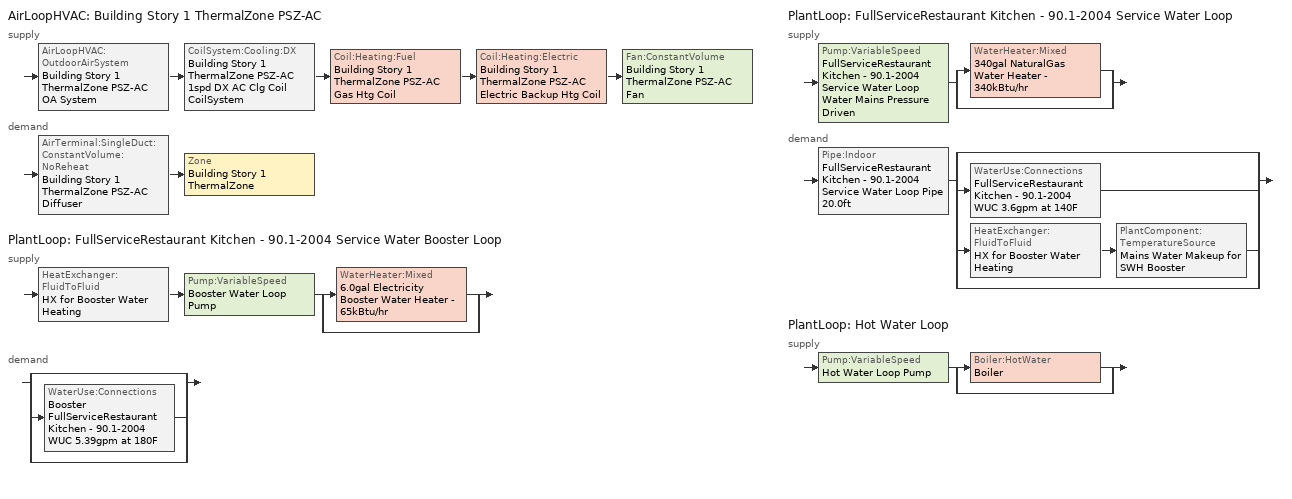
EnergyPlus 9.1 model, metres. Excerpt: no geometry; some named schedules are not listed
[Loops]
AirLoopHVAC 'Building Story 1 ThermalZone PSZ-AC'
 supply: AirLoopHVAC:OutdoorAirSystem 'Building Story 1 ThermalZone PSZ-AC OA System' > CoilSystem:Cooling:DX 'Building Story 1 ThermalZone PSZ-AC 1spd DX AC Clg Coil CoilSystem' > Coil:Heating:Fuel 'Building Story 1 ThermalZone PSZ-AC Gas Htg Coil' > Coil:Heating:Electric 'Building Story 1 ThermalZone PSZ-AC Electric Backup Htg Coil' > Fan:ConstantVolume 'Building Story 1 ThermalZone PSZ-AC Fan'
 demand: AirTerminal:SingleDuct:ConstantVolume:NoReheat 'Building Story 1 ThermalZone PSZ-AC Diffuser' > Zone 'Building Story 1 ThermalZone'
PlantLoop 'FullServiceRestaurant Kitchen - 90.1-2004 Service Water Booster Loop'
 supply: HeatExchanger:FluidToFluid 'HX for Booster Water Heating' > Pump:VariableSpeed 'Booster Water Loop Pump' > split
  | WaterHeater:Mixed '6.0gal Electricity Booster Water Heater - 65kBtu/hr'
  | bypass
 demand: split
  | bypass
  | WaterUse:Connections 'Booster FullServiceRestaurant Kitchen - 90.1-2004 WUC 5.39gpm at 180F'
  | bypass
PlantLoop 'FullServiceRestaurant Kitchen - 90.1-2004 Service Water Loop'
 supply: Pump:VariableSpeed 'FullServiceRestaurant Kitchen - 90.1-2004 Service Water Loop Water Mains Pressure Driven' > split
  | WaterHeater:Mixed '340gal NaturalGas Water Heater - 340kBtu/hr'
  | bypass
 demand: Pipe:Indoor 'FullServiceRestaurant Kitchen - 90.1-2004 Service Water Loop Pipe 20.0ft' > split
  | bypass
  | WaterUse:Connections 'FullServiceRestaurant Kitchen - 90.1-2004 WUC 3.6gpm at 140F'
  | HeatExchanger:FluidToFluid 'HX for Booster Water Heating' > PlantComponent:TemperatureSource 'Mains Water Makeup for SWH Booster'
  | bypass
PlantLoop 'Hot Water Loop'
 supply: Pump:VariableSpeed 'Hot Water Loop Pump' > split
  | Boiler:HotWater 'Boiler'
  | bypass
[Material]
Copper pipe 0.75in type L: Roughness=Smooth; Thickness {m}=0.001143; Conductivity {W/m-K}=386; Density {kg/m3}=8906.27; Specific Heat {J/kg-K}=385.1856; Thermal Absorptance=0.9; Solar Absorptance=0.7; Visible Absorptance=0.7
[Construction]
Uninsulated copper pipe 0.75in type L: Copper pipe 0.75in type L
[ZoneControl:Thermostat]
Building Story 1 ThermalZone Thermostat: Zone or ZoneList=Building Story 1 ThermalZone; Control Type Schedule=Building Story 1 ThermalZone Thermostat Schedule; Control Object Type 1=ThermostatSetpoint:DualSetpoint; Control Name 1=Story Ground Blended Space Type Thermostat
[ThermostatSetpoint:DualSetpoint]
Story Ground Blended Space Type Thermostat: Heating Setpoint Temperature Schedule=RestaurantSitDown HTGSETP_SCH_NO_OPTIMUM; Cooling Setpoint Temperature Schedule=RestaurantSitDown CLGSETP_SCH_NO_SETBACK
[AirTerminal:SingleDuct:ConstantVolume:NoReheat]
Building Story 1 ThermalZone PSZ-AC Diffuser: Availability Schedule=Always On Discrete; Maximum Air Flow Rate {m3/s}=AutoSize
[Zone equipment]
Building Story 1 ThermalZone: Building Story 1 ThermalZone PSZ-AC Diffuser
[Sizing:Zone]
Building Story 1 ThermalZone: Zone Cooling Design Supply Air Temperature Input Method=SupplyAirTemperature; Zone Cooling Design Supply Air Temperature {C}=12.7778; Zone Cooling Design Supply Air Temperature Difference {deltaC}=11.11; Zone Heating Design Supply Air Temperature Input Method=SupplyAirTemperature; Zone Heating Design Supply Air Temperature {C}=50; Zone Heating Design Supply Air Temperature Difference {deltaC}=11.11; Zone Cooling Design Supply Air Humidity Ratio {kgWater/kgDryAir}=0.0085; Zone Heating Design Supply Air Humidity Ratio {kgWater/kgDryAir}=0.008; Design Specification Outdoor Air Object=Blended OA; Cooling Design Air Flow Method=DesignDay; Cooling Design Air Flow Rate {m3/s}=0; Cooling Minimum Air Flow per Zone Floor Area {m3/s-m2}=0.000762; Cooling Minimum Air Flow {m3/s}=0; Cooling Minimum Air Flow Fraction=0; Heating Design Air Flow Method=DesignDay; Heating Design Air Flow Rate {m3/s}=0; Heating Maximum Air Flow per Zone Floor Area {m3/s-m2}=0.002032; Heating Maximum Air Flow {m3/s}=0.141576; Heating Maximum Air Flow Fraction=0.3; Design Specification Zone Air Distribution Object=Building Story 1 ThermalZone Design Spec Zone Air Dist; Account for Dedicated Outdoor Air System=No
[DesignSpecification:ZoneAirDistribution]
Building Story 1 ThermalZone Design Spec Zone Air Dist: Zone Air Distribution Effectiveness in Cooling Mode=1; Zone Air Distribution Effectiveness in Heating Mode=1
[Controller:MechanicalVentilation]
Controller Mechanical Ventilation 1: Availability Schedule=Always On Discrete; Demand Controlled Ventilation=No; System Outdoor Air Method=ZoneSum; Zone Name 1=Building Story 1 ThermalZone; Design Specification Outdoor Air Object Name 1=Blended OA; Design Specification Zone Air Distribution Object Name 1=Building Story 1 ThermalZone Design Spec Zone Air Dist
[DesignSpecification:OutdoorAir]
Blended OA: Outdoor Air Method=Sum; Outdoor Air Flow per Person {m3/s-person}=0.00919263; Outdoor Air Flow per Zone Floor Area {m3/s-m2}=0.000651337; Outdoor Air Flow per Zone {m3/s}=0; Outdoor Air Flow Air Changes per Hour {1/hr}=0
[AirLoopHVAC]
Building Story 1 ThermalZone PSZ-AC: Design Supply Air Flow Rate {m3/s}=AutoSize
[Sizing:System]
Building Story 1 ThermalZone PSZ-AC: Type of Load to Size On=Sensible; Design Outdoor Air Flow Rate {m3/s}=Autosize; Central Heating Maximum System Air Flow Ratio=1; Preheat Design Temperature {C}=7.22222; Preheat Design Humidity Ratio {kgWater/kgDryAir}=0.008; Precool Design Temperature {C}=12.7778; Precool Design Humidity Ratio {kgWater/kgDryAir}=0.008; Central Cooling Design Supply Air Temperature {C}=12.7778; Central Heating Design Supply Air Temperature {C}=50; Type of Zone Sum to Use=Coincident; 100% Outdoor Air in Cooling=No; 100% Outdoor Air in Heating=No; Central Cooling Design Supply Air Humidity Ratio {kgWater/kgDryAir}=0.0085; Central Heating Design Supply Air Humidity Ratio {kgWater/kgDryAir}=0.008; Cooling Supply Air Flow Rate Method=DesignDay; Cooling Supply Air Flow Rate {m3/s}=0; Cooling Supply Air Flow Rate Per Floor Area {m3/s-m2}=0.00996765; Cooling Fraction of Autosized Cooling Supply Air Flow Rate=1; Cooling Supply Air Flow Rate Per Unit Cooling Capacity {m3/s-W}=3.94755e-05; Heating Supply Air Flow Rate Method=DesignDay; Heating Supply Air Flow Rate {m3/s}=0; Heating Supply Air Flow Rate Per Floor Area {m3/s-m2}=0.00996765; Heating Fraction of Autosized Heating Supply Air Flow Rate=1; Heating Fraction of Autosized Cooling Supply Air Flow Rate=1; Heating Supply Air Flow Rate Per Unit Heating Capacity {m3/s-W}=3.15882e-05; System Outdoor Air Method=ZoneSum; Zone Maximum Outdoor Air Fraction=1; Cooling Design Capacity Method=CoolingDesignCapacity; Cooling Design Capacity {W}=Autosize; Cooling Design Capacity Per Floor Area {W/m2}=234.7; Fraction of Autosized Cooling Design Capacity=1; Heating Design Capacity Method=HeatingDesignCapacity; Heating Design Capacity {W}=Autosize; Heating Design Capacity Per Floor Area {W/m2}=157; Fraction of Autosized Heating Design Capacity=1; Central Cooling Capacity Control Method=OnOff
[Controller:OutdoorAir]
Building Story 1 ThermalZone PSZ-AC OA System Controller: Minimum Outdoor Air Flow Rate {m3/s}=Autosize; Maximum Outdoor Air Flow Rate {m3/s}=Autosize; Economizer Control Type=NoEconomizer; Economizer Control Action Type=ModulateFlow; Economizer Maximum Limit Dry-Bulb Temperature {C}=28; Economizer Maximum Limit Enthalpy {J/kg}=64000; Lockout Type=NoLockout; Minimum Limit Type=FixedMinimum; Minimum Outdoor Air Schedule=Always On Discrete; Mechanical Ventilation Controller=Controller Mechanical Ventilation 1; High Humidity Control=No; Control High Indoor Humidity Based on Outdoor Humidity Ratio=Yes; Heat Recovery Bypass Control Type=BypassWhenWithinEconomizerLimits
[SetpointManager:MixedAir] Control Variable=Temperature
Name | Setpoint Node or NodeList
Building Story 1 ThermalZone PSZ-AC Mixed Air Node OS Default SPM | Building Story 1 ThermalZone PSZ-AC Mixed Air Node
Building Story 1 ThermalZone PSZ-AC 1spd DX AC Clg Coil Outlet Air Node OS Default SPM | Building Story 1 ThermalZone PSZ-AC 1spd DX AC Clg Coil Outlet Air Node
Building Story 1 ThermalZone PSZ-AC Gas Htg Coil Outlet Air Node OS Default SPM | Building Story 1 ThermalZone PSZ-AC Gas Htg Coil Outlet Air Node
Building Story 1 ThermalZone PSZ-AC Electric Backup Htg Coil Outlet Air Node OS Default SPM | Building Story 1 ThermalZone PSZ-AC Electric Backup Htg Coil Outlet Air Node
[CoilSystem:Cooling:DX]
Building Story 1 ThermalZone PSZ-AC 1spd DX AC Clg Coil CoilSystem: Availability Schedule=Always On Discrete; Cooling Coil=Building Story 1 ThermalZone PSZ-AC 1spd DX AC Clg Coil
[Coil:Cooling:DX:SingleSpeed]
Building Story 1 ThermalZone PSZ-AC 1spd DX AC Clg Coil: Availability Schedule=Always On Discrete; Gross Rated Total Cooling Capacity {W}=Autosize; Gross Rated Sensible Heat Ratio=Autosize; Gross Rated Cooling COP {W/W}=3; Rated Air Flow Rate {m3/s}=Autosize; Rated Evaporator Fan Power Per Volume Flow Rate {W/(m3/s)}=773.3; Total Cooling Capacity Function of Temperature Curve=Curve Biquadratic 3; Total Cooling Capacity Function of Flow Fraction Curve=Curve Quadratic 4; Energy Input Ratio Function of Temperature Curve=Curve Biquadratic 4; Energy Input Ratio Function of Flow Fraction Curve=Curve Quadratic 5; Part Load Fraction Correlation Curve=Curve Quadratic 6; Condenser Type=AirCooled; Evaporative Condenser Effectiveness=0; Evaporative Condenser Air Flow Rate {m3/s}=Autosize; Evaporative Condenser Pump Rated Power Consumption {W}=Autosize; Crankcase Heater Capacity {W}=0; Maximum Outdoor Dry-Bulb Temperature for Crankcase Heater Operation {C}=0; Basin Heater Capacity {W/K}=0; Basin Heater Setpoint Temperature {C}=10
[Coil:Heating:Fuel]
Building Story 1 ThermalZone PSZ-AC Gas Htg Coil: Availability Schedule=Always On Discrete; Fuel Type=NaturalGas; Burner Efficiency=0.8; Nominal Capacity {W}=AutoSize; Parasitic Electric Load {W}=0; Parasitic Fuel Load {W}=0
[Coil:Heating:Electric]
Building Story 1 ThermalZone PSZ-AC Electric Backup Htg Coil: Availability Schedule=Always On Discrete; Efficiency=1; Nominal Capacity {W}=Autosize
[Fan:ConstantVolume]
Building Story 1 ThermalZone PSZ-AC Fan: Availability Schedule=Always On Discrete; Fan Total Efficiency=0.54; Pressure Rise {Pa}=622.722; Maximum Flow Rate {m3/s}=AutoSize; Motor Efficiency=0.9; Motor In Airstream Fraction=1
[SetpointManager:SingleZone:Reheat]
Building Story 1 ThermalZone Setpoint Manager SZ Reheat: Control Variable=Temperature; Minimum Supply Air Temperature {C}=12.7778; Maximum Supply Air Temperature {C}=50; Control Zone=Building Story 1 ThermalZone; Setpoint Node or NodeList=Building Story 1 ThermalZone PSZ-AC Supply Outlet Node
[PlantLoop] Fluid Type=Water; Maximum Loop Flow Rate {m3/s}=Autosize; Minimum Loop Flow Rate {m3/s}=0; Plant Loop Volume {m3}=Autocalculate; Load Distribution Scheme=Optimal; Plant Loop Demand Calculation Scheme=SingleSetpoint
Name | Plant Equipment Operation Scheme | Maximum Loop Temperature {C} | Minimum Loop Temperature {C}
FullServiceRestaurant Kitchen - 90.1-2004 Service Water Booster Loop | FullServiceRestaurant Kitchen - 90.1-2004 Service Water Booster Loop Operation Schemes | 100 | 0
FullServiceRestaurant Kitchen - 90.1-2004 Service Water Loop | FullServiceRestaurant Kitchen - 90.1-2004 Service Water Loop Operation Schemes | 60 | 10
Hot Water Loop | Hot Water Loop Operation Schemes | 100 | 10
[Sizing:Plant] Loop Type=Heating; Sizing Option=NonCoincident; Zone Timesteps in Averaging Window=1; Coincident Sizing Factor Mode=None
Name | Design Loop Exit Temperature {C} | Loop Design Temperature Difference {deltaC}
FullServiceRestaurant Kitchen - 90.1-2004 Service Water Booster Loop | 82.2222 | 5
FullServiceRestaurant Kitchen - 90.1-2004 Service Water Loop | 60 | 5
Hot Water Loop | 82.2222 | 11.1111
[HeatExchanger:FluidToFluid]
HX for Booster Water Heating: Loop Demand Side Design Flow Rate {m3/s}=Autosize; Loop Supply Side Design Flow Rate {m3/s}=Autosize; Heat Exchange Model Type=Ideal; Heat Exchanger U-Factor Times Area Value {W/K}=Autosize; Control Type=UncontrolledOn; Minimum Temperature Difference to Activate Heat Exchanger {deltaC}=0.01; Heat Transfer Metering End Use Type=LoopToLoop; Component Override Cooling Control Temperature Mode=Loop; Sizing Factor=1; Operation Minimum Temperature Limit {C}=0; Operation Maximum Temperature Limit {C}=100
[Pump:VariableSpeed] Design Maximum Flow Rate {m3/s}=Autosize; Fraction of Motor Inefficiencies to Fluid Stream=0; Coefficient 1 of the Part Load Performance Curve=0; Coefficient 2 of the Part Load Performance Curve=1; Coefficient 3 of the Part Load Performance Curve=0; Coefficient 4 of the Part Load Performance Curve=0; Design Minimum Flow Rate {m3/s}=0; Skin Loss Radiative Fraction=0.5; Design Power Sizing Method=PowerPerFlowPerPressure; Design Electric Power per Unit Flow Rate {W/(m3/s)}=348701.1; Design Shaft Power per Unit Flow Rate per Unit Head=1.28205; Design Minimum Flow Rate Fraction=0
Name | Design Pump Head {Pa} | Design Power Consumption {W} | Motor Efficiency | Pump Control Type
Booster Water Loop Pump | 0 | 0 | 1 | Continuous
FullServiceRestaurant Kitchen - 90.1-2004 Service Water Loop Water Mains Pressure Driven | 0.001 | Autosize | 1 | Continuous
Hot Water Loop Pump | 179344 | Autosize | 0.9 | Intermittent
[WaterHeater:Mixed] Deadband Temperature Difference {deltaC}=2; Heater Control Type=Cycle; Heater Ignition Minimum Flow Rate {m3/s}=0; Heater Ignition Delay {s}=0; Off Cycle Parasitic Fuel Consumption Rate {W}=0; Off Cycle Parasitic Heat Fraction to Tank=0.8; On Cycle Parasitic Fuel Consumption Rate {W}=0; On Cycle Parasitic Heat Fraction to Tank=0; Ambient Temperature Indicator=Schedule; Off Cycle Loss Fraction to Zone=1; On Cycle Loss Fraction to Zone=1; Use Side Effectiveness=1; Source Side Effectiveness=1; Use Side Design Flow Rate {m3/s}=Autosize; Source Side Design Flow Rate {m3/s}=Autosize; Indirect Water Heating Recovery Time {hr}=1.5; Source Side Flow Control Mode=IndirectHeatPrimarySetpoint
Name | Tank Volume {m3} | Setpoint Temperature Schedule | Maximum Temperature Limit {C} | Heater Maximum Capacity {W} | Heater Fuel Type | Heater Thermal Efficiency | Off Cycle Parasitic Fuel Type | On Cycle Parasitic Fuel Type | Ambient Temperature Schedule | Off Cycle Loss Coefficient to Ambient Temperature {W/K} | On Cycle Loss Coefficient to Ambient Temperature {W/K}
6.0gal Electricity Booster Water Heater - 65kBtu/hr | 0.0227125 | Service Water Booster Temp - 180.00000000000006F | 82.2222 | 19120 | Electricity | 1 | Electricity | Electricity | Water Heater Ambient Temp Schedule - 71.6 | 1.053 | 1.053
340gal NaturalGas Water Heater - 340kBtu/hr | 1.28625 | Service Water Loop Temp - 140F | 60 | 99583.4 | NaturalGas | 0.78 | NaturalGas | NaturalGas | Water Heater Ambient Temp Schedule - 71.6f | 6 | 6
[SetpointManager:Scheduled] Control Variable=Temperature
Name | Schedule | Setpoint Node or NodeList
Hot water booster setpoint manager | Service Water Booster Temp - 180.00000000000006F | FullServiceRestaurant Kitchen - 90.1-2004 Service Water Booster Loop Supply Outlet Node
Service hot water setpoint manager | Service Water Loop Temp - 140F | FullServiceRestaurant Kitchen - 90.1-2004 Service Water Loop Supply Outlet Node
Hot Water Loop Setpoint Manager | Hot Water Loop Temp - 180F | Hot Water Loop Supply Outlet Node
[WaterUse:Connections]
Name | Water Use Equipment Name 1
Booster FullServiceRestaurant Kitchen - 90.1-2004 WUC 5.39gpm at 180F | Booster FullServiceRestaurant Kitchen - 90.1-2004 Service Water Use 5.39gpm at 180F
FullServiceRestaurant Kitchen - 90.1-2004 WUC 3.6gpm at 140F | FullServiceRestaurant Kitchen - 90.1-2004 Service Water Use 3.6gpm at 140F
[WaterUse:Equipment] Flow Rate Fraction Schedule=RestaurantSitDown BLDG_SWH_SCH; Sensible Fraction Schedule=Fraction Sensible - 0.2; Latent Fraction Schedule=Fraction Latent - 0.05
Name | Peak Flow Rate {m3/s} | Target Temperature Schedule
Booster FullServiceRestaurant Kitchen - 90.1-2004 Service Water Use 5.39gpm at 180F | 0.000340279 | Mixed Water At Faucet Temp - 180F
FullServiceRestaurant Kitchen - 90.1-2004 Service Water Use 3.6gpm at 140F | 0.000226853 | Mixed Water At Faucet Temp - 140F
[PlantEquipmentOperationSchemes] Control Scheme Object Type 1=PlantEquipmentOperation:HeatingLoad; Control Scheme Schedule Name 1=Always On Discrete
Name | Control Scheme Name 1
FullServiceRestaurant Kitchen - 90.1-2004 Service Water Booster Loop Operation Schemes | FullServiceRestaurant Kitchen - 90.1-2004 Service Water Booster Loop Heating Operation Scheme
FullServiceRestaurant Kitchen - 90.1-2004 Service Water Loop Operation Schemes | FullServiceRestaurant Kitchen - 90.1-2004 Service Water Loop Heating Operation Scheme
Hot Water Loop Operation Schemes | Hot Water Loop Heating Operation Scheme
[PlantEquipmentOperation:HeatingLoad] Load Range Lower Limit 1 {W}=0; Load Range Upper Limit 1 {W}=1000000000
Name | Range Equipment List Name 1
FullServiceRestaurant Kitchen - 90.1-2004 Service Water Booster Loop Heating Operation Scheme | FullServiceRestaurant Kitchen - 90.1-2004 Service Water Booster Loop Heating Equipment List
FullServiceRestaurant Kitchen - 90.1-2004 Service Water Loop Heating Operation Scheme | FullServiceRestaurant Kitchen - 90.1-2004 Service Water Loop Heating Equipment List
Hot Water Loop Heating Operation Scheme | Hot Water Loop Heating Equipment List
[PlantEquipmentList]
FullServiceRestaurant Kitchen - 90.1-2004 Service Water Booster Loop Heating Equipment List: HeatExchanger:FluidToFluid, HX for Booster Water Heating, WaterHeater:Mixed, 6.0gal Electricity Booster Water Heater - 65kBtu/hr
FullServiceRestaurant Kitchen - 90.1-2004 Service Water Loop Heating Equipment List: WaterHeater:Mixed, 340gal NaturalGas Water Heater - 340kBtu/hr
Hot Water Loop Heating Equipment List: Boiler:HotWater, Boiler
[Pipe:Indoor]
FullServiceRestaurant Kitchen - 90.1-2004 Service Water Loop Pipe 20.0ft: Construction=Uninsulated copper pipe 0.75in type L; Environment Type=Schedule; Ambient Temperature Schedule=FullServiceRestaurant Kitchen - 90.1-2004 Service Water Loop Piping Air Temp - 70F; Ambient Air Velocity Schedule=FullServiceRestaurant Kitchen - 90.1-2004 Service Water Loop Piping Air Velocity - 0.67mph; Pipe Inside Diameter {m}=0.019939; Pipe Length {m}=6.096
[PlantComponent:TemperatureSource]
Mains Water Makeup for SWH Booster: Design Volume Flow Rate {m3/s}=Autosize; Temperature Specification Type=Scheduled; Source Temperature {C}=8; Source Temperature Schedule=Mains Water Temperature
[Boiler:HotWater]
Boiler: Fuel Type=NaturalGas; Nominal Capacity {W}=Autosize; Nominal Thermal Efficiency=0.78; Efficiency Curve Temperature Evaluation Variable=LeavingBoiler; Design Water Flow Rate {m3/s}=Autosize; Minimum Part Load Ratio=0; Maximum Part Load Ratio=1.2; Optimum Part Load Ratio=1; Water Outlet Upper Temperature Limit {C}=95; Boiler Flow Mode=LeavingSetpointModulated; Parasitic Electric Load {W}=0; Sizing Factor=1
[Schedule:Compact]
Building Story 1 ThermalZone Thermostat Schedule: Through: 12/31, For: AllDays, Until: 24:00, 4
[Schedule:Week:Daily]
Hot Water Loop Temp - 180F Week Rule - Jan1-Dec31: Hot Water Loop Temp - 180F Default, Hot Water Loop Temp - 180F Default, Hot Water Loop Temp - 180F Default, Hot Water Loop Temp - 180F Default, Hot Water Loop Temp - 180F Default, Hot Water Loop Temp - 180F Default, Hot Water Loop Temp - 180F Default, Hot Water Loop Temp - 180F Default, Hot Water Loop Temp - 180F Default, Hot Water Loop Temp - 180F Default, Hot Water Loop Temp - 180F Default, Hot Water Loop Temp - 180F Default
RestaurantSitDown BLDG_SWH_SCH Week Rule - Jan1-Dec31: RestaurantSitDown BLDG_SWH_SCH Default, RestaurantSitDown BLDG_SWH_SCH SmrDsn|Wkdy Day, RestaurantSitDown BLDG_SWH_SCH SmrDsn|Wkdy Day, RestaurantSitDown BLDG_SWH_SCH SmrDsn|Wkdy Day, RestaurantSitDown BLDG_SWH_SCH SmrDsn|Wkdy Day, RestaurantSitDown BLDG_SWH_SCH SmrDsn|Wkdy Day, RestaurantSitDown BLDG_SWH_SCH WntrDsn|Sat Day, RestaurantSitDown BLDG_SWH_SCH Default, RestaurantSitDown BLDG_SWH_SCH Summer Design Day, RestaurantSitDown BLDG_SWH_SCH Winter Design Day, RestaurantSitDown BLDG_SWH_SCH Default, RestaurantSitDown BLDG_SWH_SCH Default
Service Water Booster Temp - 180.00000000000006F Week Rule - Jan1-Dec31: Service Water Booster Temp - 180.00000000000006F Default, Service Water Booster Temp - 180.00000000000006F Default, Service Water Booster Temp - 180.00000000000006F Default, Service Water Booster Temp - 180.00000000000006F Default, Service Water Booster Temp - 180.00000000000006F Default, Service Water Booster Temp - 180.00000000000006F Default, Service Water Booster Temp - 180.00000000000006F Default, Service Water Booster Temp - 180.00000000000006F Default, Service Water Booster Temp - 180.00000000000006F Default, Service Water Booster Temp - 180.00000000000006F Default, Service Water Booster Temp - 180.00000000000006F Default, Service Water Booster Temp - 180.00000000000006F Default
Service Water Loop Temp - 140F Week Rule - Jan1-Dec31: Service Water Loop Temp - 140F Default, Service Water Loop Temp - 140F Default, Service Water Loop Temp - 140F Default, Service Water Loop Temp - 140F Default, Service Water Loop Temp - 140F Default, Service Water Loop Temp - 140F Default, Service Water Loop Temp - 140F Default, Service Water Loop Temp - 140F Default, Service Water Loop Temp - 140F Default, Service Water Loop Temp - 140F Default, Service Water Loop Temp - 140F Default, Service Water Loop Temp - 140F Default
Water Heater Ambient Temp Schedule - 71.6 Week Rule - Jan1-Dec31: Water Heater Ambient Temp Schedule - 71.6 Default, Water Heater Ambient Temp Schedule - 71.6 Default, Water Heater Ambient Temp Schedule - 71.6 Default, Water Heater Ambient Temp Schedule - 71.6 Default, Water Heater Ambient Temp Schedule - 71.6 Default, Water Heater Ambient Temp Schedule - 71.6 Default, Water Heater Ambient Temp Schedule - 71.6 Default, Water Heater Ambient Temp Schedule - 71.6 Default, Water Heater Ambient Temp Schedule - 71.6 Default, Water Heater Ambient Temp Schedule - 71.6 Default, Water Heater Ambient Temp Schedule - 71.6 Default, Water Heater Ambient Temp Schedule - 71.6 Default
Water Heater Ambient Temp Schedule - 71.6f Week Rule - Jan1-Dec31: Water Heater Ambient Temp Schedule - 71.6f Default, Water Heater Ambient Temp Schedule - 71.6f Default, Water Heater Ambient Temp Schedule - 71.6f Default, Water Heater Ambient Temp Schedule - 71.6f Default, Water Heater Ambient Temp Schedule - 71.6f Default, Water Heater Ambient Temp Schedule - 71.6f Default, Water Heater Ambient Temp Schedule - 71.6f Default, Water Heater Ambient Temp Schedule - 71.6f Default, Water Heater Ambient Temp Schedule - 71.6f Default, Water Heater Ambient Temp Schedule - 71.6f Default, Water Heater Ambient Temp Schedule - 71.6f Default, Water Heater Ambient Temp Schedule - 71.6f Default
[Schedule:Year]
RestaurantSitDown HTGSETP_SCH_NO_OPTIMUM: RestaurantSitDown HTGSETP_SCH_NO_OPTIMUM Week Rule - Jan1-Dec31, 1, 1, 12, 31
RestaurantSitDown CLGSETP_SCH_NO_SETBACK: RestaurantSitDown CLGSETP_SCH_NO_SETBACK Week Rule - Jan1-Dec31, 1, 1, 12, 31
Fraction Latent - 0.05: Fraction Latent - 0.05 Week Rule - Jan1-Dec31, 1, 1, 12, 31
Fraction Sensible - 0.2: Fraction Sensible - 0.2 Week Rule - Jan1-Dec31, 1, 1, 12, 31
FullServiceRestaurant Kitchen - 90.1-2004 Service Water Loop Piping Air Temp - 70F: FullServiceRestaurant Kitchen - 90.1-2004 Service Water Loop Piping Air Temp - 70F Week Rule - Jan1-Dec31, 1, 1, 12, 31
FullServiceRestaurant Kitchen - 90.1-2004 Service Water Loop Piping Air Velocity - 0.67mph: FullServiceRestaurant Kitchen - 90.1-2004 Service Water Loop Piping Air Velocity - 0.67mph Week Rule - Jan1-Dec31, 1, 1, 12, 31
Hot Water Loop Temp - 180F: Hot Water Loop Temp - 180F Week Rule - Jan1-Dec31, 1, 1, 12, 31
Mixed Water At Faucet Temp - 140F: Mixed Water At Faucet Temp - 140F Week Rule - Jan1-Dec31, 1, 1, 12, 31
Mixed Water At Faucet Temp - 180F: Mixed Water At Faucet Temp - 180F Week Rule - Jan1-Dec31, 1, 1, 12, 31
RestaurantSitDown BLDG_SWH_SCH: RestaurantSitDown BLDG_SWH_SCH Week Rule - Jan1-Dec31, 1, 1, 12, 31
Service Water Booster Temp - 180.00000000000006F: Service Water Booster Temp - 180.00000000000006F Week Rule - Jan1-Dec31, 1, 1, 12, 31
Service Water Loop Temp - 140F: Service Water Loop Temp - 140F Week Rule - Jan1-Dec31, 1, 1, 12, 31
Water Heater Ambient Temp Schedule - 71.6: Water Heater Ambient Temp Schedule - 71.6 Week Rule - Jan1-Dec31, 1, 1, 12, 31
Water Heater Ambient Temp Schedule - 71.6f: Water Heater Ambient Temp Schedule - 71.6f Week Rule - Jan1-Dec31, 1, 1, 12, 31
[Schedule:Constant]
Name | Hourly Value
Always On Discrete | 1
Mains Water Temperature | 10
[Curve:Biquadratic] Minimum Value of x {BasedOnField A2}=-100; Maximum Value of x {BasedOnField A2}=100; Minimum Value of y {BasedOnField A3}=-100; Maximum Value of y {BasedOnField A3}=100
Name | Coefficient1 Constant | Coefficient2 x | Coefficient3 x**2 | Coefficient4 y | Coefficient5 y**2 | Coefficient6 x*y
Curve Biquadratic 3 | 0.971212 | -0.0152755 | 0.00144345 | -0.00039321 | -6.8364e-06 | -0.000290596
Curve Biquadratic 4 | 0.286871 | 0.0239022 | -0.000810648 | 0.0134585 | 0.000338936 | -0.000487004
[Curve:Quadratic]
Name | Coefficient1 Constant | Coefficient2 x | Coefficient3 x**2 | Minimum Value of x {BasedOnField A2} | Maximum Value of x {BasedOnField A2} | Minimum Curve Output {BasedOnField A3} | Maximum Curve Output {BasedOnField A3}
Curve Quadratic 4; Curve Quadratic 5 | 1 | 0 | 0 | -100 | 100
Curve Quadratic 6 | 0.909496 | 0.0986477 | -0.00819488 | 0 | 1 | 0.7 | 1
